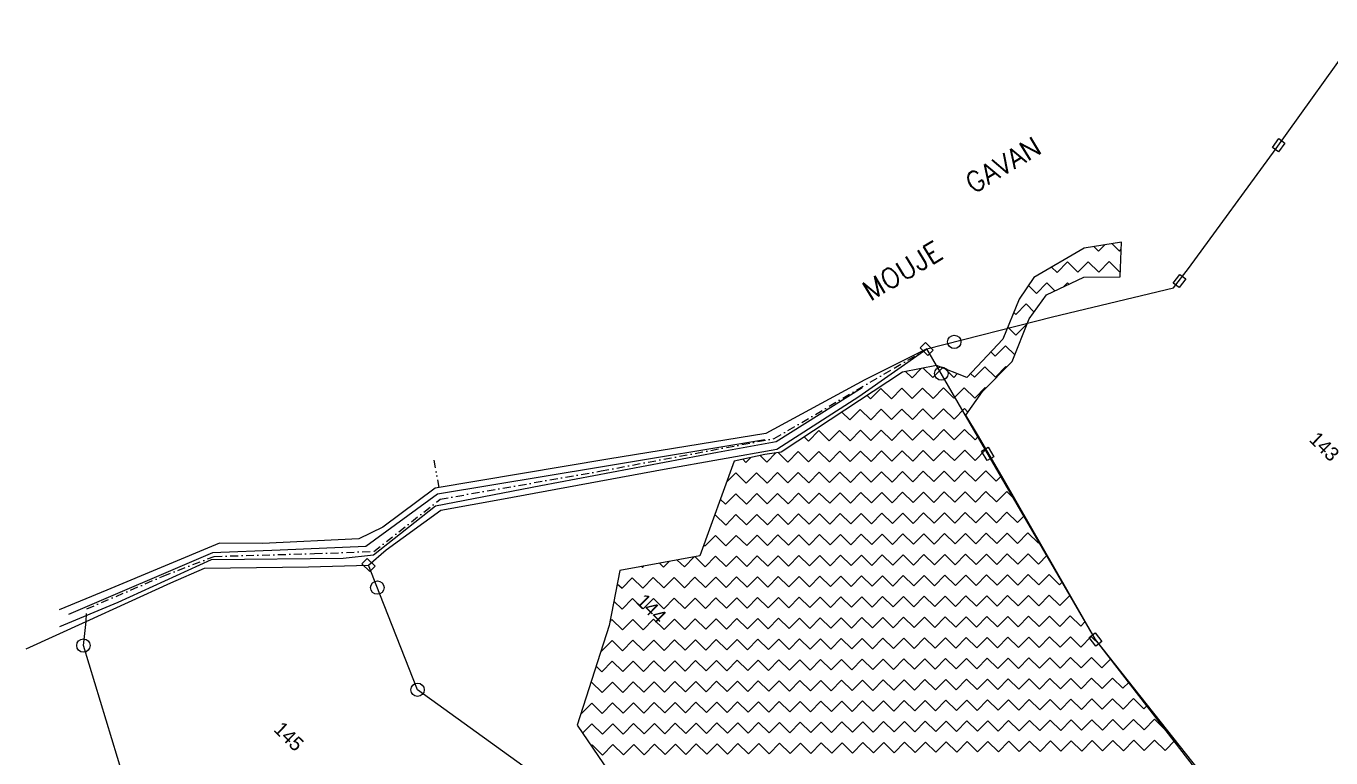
# Model space of a CAD drawing. Header units: metres. Extents: x 342804 to 346854, y 1762918 to 1765966.
# Drawn here: x 342844 to 343673, y 1765237 to 1765702 of the extents above; entities that cross this region are included whole.
import ezdxf

# ---------------------------------------------------------------- set-up
doc = ezdxf.new("R2010")
doc.units = ezdxf.units.M
doc.header["$MEASUREMENT"] = 0
doc.linetypes.add('DASHDOT', pattern=[1, 0.5, -0.25, 0, -0.25])
doc.linetypes.add('DIVIDE', pattern=[1.25, 0.5, -0.25, 0, -0.25, 0, -0.25])
for name, color, linetype in [('LINE_WATER', 4, 'Continuous'), ('POLY_HATCH', 12, 'Continuous'), ('POLY_PARCEL', 6, 'Continuous'), ('POLY_WATER', 4, 'Continuous'), ('TEXT_MAPOUT', 7, 'Continuous'), ('TEXT_PARCEL', 7, 'Continuous'), ('V_BOUND_LINE', 7, 'Continuous'), ('V_BOUND_STREAM_LINE', 7, 'DASHDOT'), ('V_DIVIDE_LINE', 7, 'DIVIDE')]:
    doc.layers.add(name, color=color, linetype=linetype)
doc.styles.get("Standard").update_dxf_attribs({"font": 'simplex.shx'})
doc.styles.add('TEXT_MAP', font='')
doc.styles.get('TEXT_MAP').set_extended_font_data('Kruti Dev 050')

msp = doc.modelspace()

# ---------------------------------------------------------------- linework, layer by layer
for points in [[(343643.51, 1765627.46), (343639.44, 1765621.83), (343635.55, 1765624.65), (343639.62, 1765630.27)], [(343580.5, 1765541.08), (343576.25, 1765535.58), (343572.45, 1765538.52), (343576.7, 1765544.02)], [(343415.27, 1765500.75), (343420.22, 1765495.88), (343416.85, 1765492.46), (343411.9, 1765497.33)], [(343455.08, 1765434.14), (343458.59, 1765428.15), (343454.44, 1765425.72), (343450.93, 1765431.72)], [(343060.84, 1765363.44), (343065.79, 1765358.57), (343062.42, 1765355.14), (343057.47, 1765360.01)], [(343522.96, 1765316.19), (343527.27, 1765310.75), (343523.5, 1765307.77), (343519.19, 1765313.21)]]:
    msp.add_lwpolyline(points, close=True)
for centre in [(343433.56, 1765501.09), (343425.33, 1765480.97), (343067.26, 1765344.97), (342880.62, 1765308.18), (343092.77, 1765280.04)]:
    msp.add_circle(centre, 4.25)
at = {"layer": 'LINE_WATER'}
for p, q in [((343320.48, 1765437.9), (343375, 1765472.04)), ((343313.24, 1765438.88), (343208.93, 1765421.41)), ((343171.11, 1765409.92), (343283.3, 1765431.1)), ((343283.3, 1765431.1), (343320.48, 1765437.9)), ((343208.93, 1765421.41), (343105.48, 1765404.37)), ((343104.21, 1765396.98), (343171.11, 1765409.92)), ((343105.48, 1765404.37), (343059.86, 1765371.03)), ((343064.91, 1765365.9), (343104.21, 1765396.98)), ((342962.6, 1765367.06), (342871.11, 1765327.86)), ((343005.49, 1765368.73), (342962.6, 1765367.06)), ((343059.86, 1765371.03), (343005.49, 1765368.73)), ((343045.49, 1765363.68), (343064.91, 1765365.9)), ((342902.76, 1765335.79), (342961.99, 1765362.75)), ((342961.99, 1765362.75), (343045.49, 1765363.68)), ((342865.59, 1765320.26), (342902.76, 1765335.79))]:
    msp.add_line(p, q, dxfattribs=at)
at = {"layer": 'POLY_HATCH'}
for p, q in [((343539.76, 1765564.57), (343516.09, 1765560.7)), ((343538.9, 1765542.44), (343539.76, 1765564.57)), ((343516.09, 1765560.7), (343484.12, 1765542.03)), ((343484.12, 1765542.03), (343474.76, 1765528.26)), ((343492.12, 1765531.02), (343515.73, 1765542.26)), ((343515.73, 1765542.26), (343538.9, 1765542.44)), ((343481.19, 1765515.66), (343492.12, 1765531.02)), ((343474.76, 1765528.26), (343464.45, 1765502.89)), ((343470.37, 1765488.72), (343481.19, 1765515.66)), ((343464.45, 1765502.89), (343441.49, 1765478.49)), ((343451.57, 1765469.61), (343470.37, 1765488.72)), ((343400.74, 1765481.93), (343354.74, 1765451.65)), ((343422.27, 1765486.13), (343400.74, 1765481.93)), ((343441.49, 1765478.49), (343422.27, 1765486.13)), ((343440.94, 1765454.64), (343451.57, 1765469.61)), ((343354.74, 1765451.65), (343323.63, 1765431.01)), ((343448.84, 1765441.31), (343440.94, 1765454.64)), ((343464.7, 1765414.23), (343448.84, 1765441.31)), ((343323.63, 1765431.01), (343313.21, 1765429.57)), ((343293.75, 1765425.34), (343271.96, 1765365.09)), ((343313.21, 1765429.57), (343293.75, 1765425.34)), ((343523.23, 1765311.98), (343464.7, 1765414.23)), ((343271.96, 1765365.09), (343221.21, 1765355.94)), ((343221.21, 1765355.94), (343214.51, 1765320.84)), ((343214.51, 1765320.84), (343194.04, 1765257.58)), ((343600.74, 1765214.13), (343523.23, 1765311.98)), ((343194.04, 1765257.58), (343245.54, 1765182.6))]:
    msp.add_line(p, q, dxfattribs=at)
at = {"layer": 'POLY_HATCH', "linetype": 'Continuous'}
for p, q in [((343533.55, 1765563.56), (343538.37, 1765558.81)), ((343522.11, 1765561.69), (343525.14, 1765558.7)), ((343525.14, 1765558.7), (343529.23, 1765562.85)), ((343538.37, 1765558.81), (343539.59, 1765560.04)), ((343495.38, 1765548.61), (343498.79, 1765545.25)), ((343498.79, 1765545.25), (343505.35, 1765551.92)), ((343505.35, 1765551.92), (343512.02, 1765545.36)), ((343512.02, 1765545.36), (343518.58, 1765552.03)), ((343518.58, 1765552.03), (343525.25, 1765545.47)), ((343525.25, 1765545.47), (343531.81, 1765552.14)), ((343531.81, 1765552.14), (343538.48, 1765545.58)), ((343485.67, 1765531.91), (343492.23, 1765538.58)), ((343492.23, 1765538.58), (343497.37, 1765533.52)), ((343503.03, 1765536.22), (343505.46, 1765538.69)), ((343505.46, 1765538.69), (343506.36, 1765537.81)), ((343538.48, 1765545.58), (343539.05, 1765546.15)), ((343480.62, 1765536.88), (343485.67, 1765531.91)), ((343472.55, 1765518.57), (343479.11, 1765525.24)), ((343479.11, 1765525.24), (343484.34, 1765520.09)), ((343471.32, 1765519.79), (343472.55, 1765518.57)), ((343467.5, 1765510.41), (343472.66, 1765505.34)), ((343472.66, 1765505.34), (343479.22, 1765512.01)), ((343479.22, 1765512.01), (343479.58, 1765511.66)), ((343459.54, 1765492.01), (343466.1, 1765498.68)), ((343466.1, 1765498.68), (343472.03, 1765492.84)), ((343456.77, 1765494.73), (343459.54, 1765492.01)), ((343402.69, 1765482.31), (343406.72, 1765478.34)), ((343406.72, 1765478.34), (343412.52, 1765484.23)), ((343413.82, 1765484.48), (343419.95, 1765478.45)), ((343419.95, 1765478.45), (343426.04, 1765484.63)), ((343427.67, 1765483.98), (343433.19, 1765478.56)), ((343433.19, 1765478.56), (343435.47, 1765480.88)), ((343443.94, 1765481.1), (343446.42, 1765478.67)), ((343446.42, 1765478.67), (343452.98, 1765485.34)), ((343452.98, 1765485.34), (343459.65, 1765478.78)), ((343459.65, 1765478.78), (343466.21, 1765485.45)), ((343466.21, 1765485.45), (343466.69, 1765484.97)), ((343433.29, 1765465.33), (343439.85, 1765472)), ((343439.85, 1765472), (343446.52, 1765465.44)), ((343446.52, 1765465.44), (343453.08, 1765472.11)), ((343453.08, 1765472.11), (343453.57, 1765471.63)), ((343378.16, 1765467.07), (343380.37, 1765464.89)), ((343380.37, 1765464.89), (343386.93, 1765471.56)), ((343386.93, 1765471.56), (343393.6, 1765465)), ((343393.6, 1765465), (343400.16, 1765471.67)), ((343400.16, 1765471.67), (343406.83, 1765465.11)), ((343406.83, 1765465.11), (343413.39, 1765471.78)), ((343413.39, 1765471.78), (343420.06, 1765465.22)), ((343420.06, 1765465.22), (343426.62, 1765471.89)), ((343426.62, 1765471.89), (343433.29, 1765465.33)), ((343362.18, 1765456.55), (343367.25, 1765451.56)), ((343367.25, 1765451.56), (343373.81, 1765458.23)), ((343373.81, 1765458.23), (343380.48, 1765451.66)), ((343380.48, 1765451.66), (343387.04, 1765458.33)), ((343387.04, 1765458.33), (343393.71, 1765451.77)), ((343393.71, 1765451.77), (343400.27, 1765458.44)), ((343400.27, 1765458.44), (343406.94, 1765451.88)), ((343406.94, 1765451.88), (343413.5, 1765458.55)), ((343413.5, 1765458.55), (343420.17, 1765451.99)), ((343420.17, 1765451.99), (343426.73, 1765458.66)), ((343426.73, 1765458.66), (343433.4, 1765452.1)), ((343433.4, 1765452.1), (343439.96, 1765458.77)), ((343439.96, 1765458.77), (343442.26, 1765456.51)), ((343338.25, 1765440.71), (343340.9, 1765438.11)), ((343340.9, 1765438.11), (343347.46, 1765444.78)), ((343347.46, 1765444.78), (343354.13, 1765438.22)), ((343354.13, 1765438.22), (343360.69, 1765444.89)), ((343360.69, 1765444.89), (343367.36, 1765438.33)), ((343367.36, 1765438.33), (343373.92, 1765445)), ((343373.92, 1765445), (343380.59, 1765438.43)), ((343380.59, 1765438.43), (343387.15, 1765445.1)), ((343387.15, 1765445.1), (343393.82, 1765438.54)), ((343393.82, 1765438.54), (343400.38, 1765445.21)), ((343400.38, 1765445.21), (343407.05, 1765438.65)), ((343407.05, 1765438.65), (343413.61, 1765445.32)), ((343413.61, 1765445.32), (343420.28, 1765438.76)), ((343420.28, 1765438.76), (343426.84, 1765445.43)), ((343426.84, 1765445.43), (343433.51, 1765438.87)), ((343433.51, 1765438.87), (343440.07, 1765445.54)), ((343440.07, 1765445.54), (343446.74, 1765438.98)), ((343446.74, 1765438.98), (343448.91, 1765441.19)), ((343314.55, 1765424.66), (343320.35, 1765430.55)), ((343321.71, 1765430.74), (343327.78, 1765424.77)), ((343327.78, 1765424.77), (343334.34, 1765431.44)), ((343334.34, 1765431.44), (343341.01, 1765424.88)), ((343341.01, 1765424.88), (343347.57, 1765431.55)), ((343347.57, 1765431.55), (343354.24, 1765424.99)), ((343354.24, 1765424.99), (343360.8, 1765431.66)), ((343360.8, 1765431.66), (343367.47, 1765425.1)), ((343367.47, 1765425.1), (343374.03, 1765431.77)), ((343374.03, 1765431.77), (343380.7, 1765425.2)), ((343380.7, 1765425.2), (343387.26, 1765431.87)), ((343387.26, 1765431.87), (343393.93, 1765425.31)), ((343393.93, 1765425.31), (343400.49, 1765431.98)), ((343400.49, 1765431.98), (343407.16, 1765425.42)), ((343407.16, 1765425.42), (343413.72, 1765432.09)), ((343413.72, 1765432.09), (343420.39, 1765425.53)), ((343420.39, 1765425.53), (343426.95, 1765432.2)), ((343426.95, 1765432.2), (343433.62, 1765425.64)), ((343433.62, 1765425.64), (343440.18, 1765432.31)), ((343440.18, 1765432.31), (343446.85, 1765425.75)), ((343446.85, 1765425.75), (343453.41, 1765432.42)), ((343453.41, 1765432.42), (343454.92, 1765430.93)), ((343299.29, 1765426.55), (343301.32, 1765424.55)), ((343301.32, 1765424.55), (343304.36, 1765427.65)), ((343310.22, 1765428.92), (343314.55, 1765424.66)), ((343288.9, 1765411.92), (343294.76, 1765417.88)), ((343294.76, 1765417.88), (343301.43, 1765411.32)), ((343301.43, 1765411.32), (343307.99, 1765417.99)), ((343307.99, 1765417.99), (343314.66, 1765411.43)), ((343314.66, 1765411.43), (343321.22, 1765418.1)), ((343321.22, 1765418.1), (343327.89, 1765411.54)), ((343327.89, 1765411.54), (343334.45, 1765418.21)), ((343334.45, 1765418.21), (343341.12, 1765411.65)), ((343341.12, 1765411.65), (343347.68, 1765418.32)), ((343347.68, 1765418.32), (343354.35, 1765411.76)), ((343354.35, 1765411.76), (343360.91, 1765418.43)), ((343360.91, 1765418.43), (343367.58, 1765411.87)), ((343367.58, 1765411.87), (343374.14, 1765418.54)), ((343374.14, 1765418.54), (343380.81, 1765411.97)), ((343380.81, 1765411.97), (343387.37, 1765418.64)), ((343387.37, 1765418.64), (343394.04, 1765412.08)), ((343394.04, 1765412.08), (343400.6, 1765418.75)), ((343400.6, 1765418.75), (343407.27, 1765412.19)), ((343407.27, 1765412.19), (343413.83, 1765418.86)), ((343413.83, 1765418.86), (343420.5, 1765412.3)), ((343420.5, 1765412.3), (343427.06, 1765418.97)), ((343427.06, 1765418.97), (343433.73, 1765412.41)), ((343433.73, 1765412.41), (343440.29, 1765419.08)), ((343440.29, 1765419.08), (343446.96, 1765412.52)), ((343446.96, 1765412.52), (343453.52, 1765419.19)), ((343453.52, 1765419.19), (343460.19, 1765412.63)), ((343460.19, 1765412.63), (343463.61, 1765416.1)), ((343420.61, 1765399.07), (343427.17, 1765405.74)), ((343427.17, 1765405.74), (343433.84, 1765399.18)), ((343433.84, 1765399.18), (343440.4, 1765405.85)), ((343440.4, 1765405.85), (343447.07, 1765399.29)), ((343447.07, 1765399.29), (343453.63, 1765405.96)), ((343453.63, 1765405.96), (343460.3, 1765399.4)), ((343460.3, 1765399.4), (343466.86, 1765406.06)), ((343466.86, 1765406.06), (343472.62, 1765400.4)), ((343285.02, 1765401.21), (343288.31, 1765397.98)), ((343288.31, 1765397.98), (343294.87, 1765404.65)), ((343294.87, 1765404.65), (343301.54, 1765398.09)), ((343301.54, 1765398.09), (343308.1, 1765404.76)), ((343308.1, 1765404.76), (343314.77, 1765398.2)), ((343314.77, 1765398.2), (343321.33, 1765404.87)), ((343321.33, 1765404.87), (343328, 1765398.31)), ((343328, 1765398.31), (343334.56, 1765404.98)), ((343334.56, 1765404.98), (343341.23, 1765398.42)), ((343341.23, 1765398.42), (343347.79, 1765405.09)), ((343347.79, 1765405.09), (343354.46, 1765398.53)), ((343354.46, 1765398.53), (343361.02, 1765405.2)), ((343361.02, 1765405.2), (343367.69, 1765398.64)), ((343367.69, 1765398.64), (343374.25, 1765405.31)), ((343374.25, 1765405.31), (343380.92, 1765398.74)), ((343380.92, 1765398.74), (343387.48, 1765405.41)), ((343387.48, 1765405.41), (343394.15, 1765398.85)), ((343394.15, 1765398.85), (343400.71, 1765405.52)), ((343400.71, 1765405.52), (343407.38, 1765398.96)), ((343407.38, 1765398.96), (343413.94, 1765405.63)), ((343413.94, 1765405.63), (343420.61, 1765399.07)), ((343281.27, 1765390.83), (343281.74, 1765391.32)), ((343281.74, 1765391.32), (343288.41, 1765384.75)), ((343288.41, 1765384.75), (343294.97, 1765391.42)), ((343294.97, 1765391.42), (343301.64, 1765384.86)), ((343301.64, 1765384.86), (343308.2, 1765391.53)), ((343308.2, 1765391.53), (343314.87, 1765384.97)), ((343314.87, 1765384.97), (343321.43, 1765391.64)), ((343321.43, 1765391.64), (343328.1, 1765385.08)), ((343328.1, 1765385.08), (343334.66, 1765391.75)), ((343334.66, 1765391.75), (343341.33, 1765385.19)), ((343341.33, 1765385.19), (343347.9, 1765391.86)), ((343347.9, 1765391.86), (343354.56, 1765385.3)), ((343354.56, 1765385.3), (343361.13, 1765391.97)), ((343361.13, 1765391.97), (343367.79, 1765385.41)), ((343367.79, 1765385.41), (343374.36, 1765392.08)), ((343374.36, 1765392.08), (343381.02, 1765385.51)), ((343381.02, 1765385.51), (343387.59, 1765392.18)), ((343387.59, 1765392.18), (343394.25, 1765385.62)), ((343394.25, 1765385.62), (343400.82, 1765392.29)), ((343400.82, 1765392.29), (343407.48, 1765385.73)), ((343407.48, 1765385.73), (343414.05, 1765392.4)), ((343414.05, 1765392.4), (343420.71, 1765385.84)), ((343420.71, 1765385.84), (343427.28, 1765392.51)), ((343427.28, 1765392.51), (343433.94, 1765385.95)), ((343433.94, 1765385.95), (343440.51, 1765392.62)), ((343440.51, 1765392.62), (343447.17, 1765386.06)), ((343447.17, 1765386.06), (343453.74, 1765392.73)), ((343453.74, 1765392.73), (343460.4, 1765386.17)), ((343460.4, 1765386.17), (343466.97, 1765392.83)), ((343466.97, 1765392.83), (343473.63, 1765386.27)), ((343473.63, 1765386.27), (343478.1, 1765390.82)), ((343275.29, 1765371.42), (343281.85, 1765378.09)), ((343281.85, 1765378.09), (343288.52, 1765371.52)), ((343288.52, 1765371.52), (343295.08, 1765378.19)), ((343295.08, 1765378.19), (343301.75, 1765371.63)), ((343301.75, 1765371.63), (343308.31, 1765378.3)), ((343308.31, 1765378.3), (343314.98, 1765371.74)), ((343314.98, 1765371.74), (343321.54, 1765378.41)), ((343321.54, 1765378.41), (343328.21, 1765371.85)), ((343328.21, 1765371.85), (343334.77, 1765378.52)), ((343334.77, 1765378.52), (343341.44, 1765371.96)), ((343341.44, 1765371.96), (343348, 1765378.63)), ((343348, 1765378.63), (343354.67, 1765372.07)), ((343354.67, 1765372.07), (343361.23, 1765378.74)), ((343361.23, 1765378.74), (343367.9, 1765372.18)), ((343367.9, 1765372.18), (343374.46, 1765378.84)), ((343374.46, 1765378.84), (343381.13, 1765372.28)), ((343381.13, 1765372.28), (343387.69, 1765378.95)), ((343387.69, 1765378.95), (343394.36, 1765372.39)), ((343394.36, 1765372.39), (343400.92, 1765379.06)), ((343400.92, 1765379.06), (343407.59, 1765372.5)), ((343407.59, 1765372.5), (343414.15, 1765379.17)), ((343414.15, 1765379.17), (343420.82, 1765372.61)), ((343420.82, 1765372.61), (343427.38, 1765379.28)), ((343427.38, 1765379.28), (343434.05, 1765372.72)), ((343434.05, 1765372.72), (343440.61, 1765379.39)), ((343440.61, 1765379.39), (343447.28, 1765372.83)), ((343447.28, 1765372.83), (343453.84, 1765379.5)), ((343453.84, 1765379.5), (343460.51, 1765372.94)), ((343460.51, 1765372.94), (343467.07, 1765379.6)), ((343467.07, 1765379.6), (343473.74, 1765373.04)), ((343473.74, 1765373.04), (343480.3, 1765379.71)), ((343480.3, 1765379.71), (343486.97, 1765373.15)), ((343486.97, 1765373.15), (343487.76, 1765373.95)), ((343262.17, 1765358.08), (343268.45, 1765364.46)), ((343268.94, 1765364.54), (343275.4, 1765358.19)), ((343274.52, 1765372.18), (343275.29, 1765371.42)), ((343275.4, 1765358.19), (343281.96, 1765364.86)), ((343281.96, 1765364.86), (343288.63, 1765358.29)), ((343288.63, 1765358.29), (343295.19, 1765364.96)), ((343295.19, 1765364.96), (343301.86, 1765358.4)), ((343301.86, 1765358.4), (343308.42, 1765365.07)), ((343308.42, 1765365.07), (343315.09, 1765358.51)), ((343315.09, 1765358.51), (343321.65, 1765365.18)), ((343321.65, 1765365.18), (343328.32, 1765358.62)), ((343328.32, 1765358.62), (343334.88, 1765365.29)), ((343334.88, 1765365.29), (343341.55, 1765358.73)), ((343341.55, 1765358.73), (343348.11, 1765365.4)), ((343348.11, 1765365.4), (343354.78, 1765358.84)), ((343354.78, 1765358.84), (343361.34, 1765365.51)), ((343361.34, 1765365.51), (343368.01, 1765358.95)), ((343368.01, 1765358.95), (343374.57, 1765365.61)), ((343374.57, 1765365.61), (343381.24, 1765359.05)), ((343381.24, 1765359.05), (343387.8, 1765365.72)), ((343387.8, 1765365.72), (343394.47, 1765359.16)), ((343394.47, 1765359.16), (343401.03, 1765365.83)), ((343401.03, 1765365.83), (343407.7, 1765359.27)), ((343407.7, 1765359.27), (343414.26, 1765365.94)), ((343414.26, 1765365.94), (343420.93, 1765359.38)), ((343420.93, 1765359.38), (343427.49, 1765366.05)), ((343427.49, 1765366.05), (343434.16, 1765359.49)), ((343434.16, 1765359.49), (343440.72, 1765366.16)), ((343440.72, 1765366.16), (343447.39, 1765359.6)), ((343447.39, 1765359.6), (343453.95, 1765366.27)), ((343453.95, 1765366.27), (343460.62, 1765359.71)), ((343460.62, 1765359.71), (343467.18, 1765366.37)), ((343467.18, 1765366.37), (343473.85, 1765359.81)), ((343473.85, 1765359.81), (343480.41, 1765366.48)), ((343480.41, 1765366.48), (343487.08, 1765359.92)), ((343487.08, 1765359.92), (343492.59, 1765365.52)), ((343235.11, 1765358.45), (343235.71, 1765357.86)), ((343235.71, 1765357.86), (343236.54, 1765358.71)), ((343246.39, 1765360.48), (343248.94, 1765357.97)), ((343248.94, 1765357.97), (343252.5, 1765361.58)), ((343257.66, 1765362.51), (343262.17, 1765358.08)), ((343222.59, 1765344.52), (343229.15, 1765351.19)), ((343229.15, 1765351.19), (343235.82, 1765344.63)), ((343235.82, 1765344.63), (343242.38, 1765351.3)), ((343242.38, 1765351.3), (343249.05, 1765344.74)), ((343249.05, 1765344.74), (343255.61, 1765351.41)), ((343255.61, 1765351.41), (343262.28, 1765344.85)), ((343262.28, 1765344.85), (343268.84, 1765351.52)), ((343268.84, 1765351.52), (343275.51, 1765344.96)), ((343275.51, 1765344.96), (343282.07, 1765351.63)), ((343282.07, 1765351.63), (343288.74, 1765345.06)), ((343288.74, 1765345.06), (343295.3, 1765351.73)), ((343295.3, 1765351.73), (343301.97, 1765345.17)), ((343301.97, 1765345.17), (343308.53, 1765351.84)), ((343308.53, 1765351.84), (343315.2, 1765345.28)), ((343315.2, 1765345.28), (343321.76, 1765351.95)), ((343321.76, 1765351.95), (343328.43, 1765345.39)), ((343328.43, 1765345.39), (343334.99, 1765352.06)), ((343334.99, 1765352.06), (343341.66, 1765345.5)), ((343341.66, 1765345.5), (343348.22, 1765352.17)), ((343348.22, 1765352.17), (343354.89, 1765345.61)), ((343354.89, 1765345.61), (343361.45, 1765352.28)), ((343361.45, 1765352.28), (343368.12, 1765345.72)), ((343368.12, 1765345.72), (343374.68, 1765352.38)), ((343374.68, 1765352.38), (343381.35, 1765345.82)), ((343381.35, 1765345.82), (343387.91, 1765352.49)), ((343387.91, 1765352.49), (343394.58, 1765345.93)), ((343394.58, 1765345.93), (343401.14, 1765352.6)), ((343401.14, 1765352.6), (343407.81, 1765346.04)), ((343407.81, 1765346.04), (343414.37, 1765352.71)), ((343414.37, 1765352.71), (343421.04, 1765346.15)), ((343421.04, 1765346.15), (343427.6, 1765352.82)), ((343427.6, 1765352.82), (343434.27, 1765346.26)), ((343434.27, 1765346.26), (343440.83, 1765352.93)), ((343440.83, 1765352.93), (343447.5, 1765346.37)), ((343447.5, 1765346.37), (343454.06, 1765353.04)), ((343454.06, 1765353.04), (343460.73, 1765346.48)), ((343460.73, 1765346.48), (343467.29, 1765353.14)), ((343467.29, 1765353.14), (343473.96, 1765346.58)), ((343473.96, 1765346.58), (343480.52, 1765353.25)), ((343480.52, 1765353.25), (343487.19, 1765346.69)), ((343487.19, 1765346.69), (343493.75, 1765353.36)), ((343493.75, 1765353.36), (343500.42, 1765346.8)), ((343500.42, 1765346.8), (343502.24, 1765348.65)), ((343219.59, 1765347.47), (343222.59, 1765344.52)), ((343407.92, 1765332.81), (343414.48, 1765339.48)), ((343414.48, 1765339.48), (343421.15, 1765332.92)), ((343421.15, 1765332.92), (343427.71, 1765339.59)), ((343427.71, 1765339.59), (343434.38, 1765333.03)), ((343434.38, 1765333.03), (343440.94, 1765339.7)), ((343440.94, 1765339.7), (343447.61, 1765333.14)), ((343447.61, 1765333.14), (343454.17, 1765339.81)), ((343454.17, 1765339.81), (343460.84, 1765333.25)), ((343460.84, 1765333.25), (343467.4, 1765339.91)), ((343467.4, 1765339.91), (343474.07, 1765333.35)), ((343474.07, 1765333.35), (343480.63, 1765340.02)), ((343480.63, 1765340.02), (343487.3, 1765333.46)), ((343487.3, 1765333.46), (343493.86, 1765340.13)), ((343493.86, 1765340.13), (343500.53, 1765333.57)), ((343500.53, 1765333.57), (343507.07, 1765340.22)), ((343217.48, 1765336.42), (343222.7, 1765331.29)), ((343222.7, 1765331.29), (343229.26, 1765337.96)), ((343229.26, 1765337.96), (343235.93, 1765331.4)), ((343235.93, 1765331.4), (343242.49, 1765338.07)), ((343242.49, 1765338.07), (343249.16, 1765331.51)), ((343249.16, 1765331.51), (343255.72, 1765338.18)), ((343255.72, 1765338.18), (343262.39, 1765331.62)), ((343262.39, 1765331.62), (343268.95, 1765338.29)), ((343268.95, 1765338.29), (343275.62, 1765331.73)), ((343275.62, 1765331.73), (343282.18, 1765338.39)), ((343282.18, 1765338.39), (343288.85, 1765331.83)), ((343288.85, 1765331.83), (343295.41, 1765338.5)), ((343295.41, 1765338.5), (343302.08, 1765331.94)), ((343302.08, 1765331.94), (343308.64, 1765338.61)), ((343308.64, 1765338.61), (343315.31, 1765332.05)), ((343315.31, 1765332.05), (343321.87, 1765338.72)), ((343321.87, 1765338.72), (343328.54, 1765332.16)), ((343328.54, 1765332.16), (343335.1, 1765338.83)), ((343335.1, 1765338.83), (343341.77, 1765332.27)), ((343341.77, 1765332.27), (343348.33, 1765338.94)), ((343348.33, 1765338.94), (343355, 1765332.38)), ((343355, 1765332.38), (343361.56, 1765339.05)), ((343361.56, 1765339.05), (343368.23, 1765332.49)), ((343368.23, 1765332.49), (343374.79, 1765339.15)), ((343374.79, 1765339.15), (343381.46, 1765332.59)), ((343381.46, 1765332.59), (343388.02, 1765339.26)), ((343388.02, 1765339.26), (343394.69, 1765332.7)), ((343394.69, 1765332.7), (343401.25, 1765339.37)), ((343401.25, 1765339.37), (343407.92, 1765332.81)), ((343215.01, 1765323.48), (343216.14, 1765324.62)), ((343216.14, 1765324.62), (343222.81, 1765318.06)), ((343222.81, 1765318.06), (343229.37, 1765324.73)), ((343229.37, 1765324.73), (343236.04, 1765318.17)), ((343236.04, 1765318.17), (343242.6, 1765324.84)), ((343242.6, 1765324.84), (343249.27, 1765318.28)), ((343249.27, 1765318.28), (343255.83, 1765324.95)), ((343255.83, 1765324.95), (343262.5, 1765318.39)), ((343262.5, 1765318.39), (343269.06, 1765325.06)), ((343269.06, 1765325.06), (343275.73, 1765318.5)), ((343275.73, 1765318.5), (343282.29, 1765325.16)), ((343282.29, 1765325.16), (343288.96, 1765318.6)), ((343288.96, 1765318.6), (343295.52, 1765325.27)), ((343295.52, 1765325.27), (343302.19, 1765318.71)), ((343302.19, 1765318.71), (343308.75, 1765325.38)), ((343308.75, 1765325.38), (343315.42, 1765318.82)), ((343315.42, 1765318.82), (343321.98, 1765325.49)), ((343321.98, 1765325.49), (343328.65, 1765318.93)), ((343328.65, 1765318.93), (343335.21, 1765325.6)), ((343335.21, 1765325.6), (343341.88, 1765319.04)), ((343341.88, 1765319.04), (343348.44, 1765325.71)), ((343348.44, 1765325.71), (343355.11, 1765319.15)), ((343355.11, 1765319.15), (343361.67, 1765325.82)), ((343361.67, 1765325.82), (343368.34, 1765319.26)), ((343368.34, 1765319.26), (343374.9, 1765325.92)), ((343374.9, 1765325.92), (343381.57, 1765319.36)), ((343381.57, 1765319.36), (343388.13, 1765326.03)), ((343388.13, 1765326.03), (343394.8, 1765319.47)), ((343394.8, 1765319.47), (343401.36, 1765326.14)), ((343401.36, 1765326.14), (343408.03, 1765319.58)), ((343408.03, 1765319.58), (343414.59, 1765326.25)), ((343414.59, 1765326.25), (343421.26, 1765319.69)), ((343421.26, 1765319.69), (343427.82, 1765326.36)), ((343427.82, 1765326.36), (343434.49, 1765319.8)), ((343434.49, 1765319.8), (343441.05, 1765326.47)), ((343441.05, 1765326.47), (343447.72, 1765319.91)), ((343447.72, 1765319.91), (343454.28, 1765326.58)), ((343454.28, 1765326.58), (343460.95, 1765320.02)), ((343460.95, 1765320.02), (343467.51, 1765326.68)), ((343467.51, 1765326.68), (343474.18, 1765320.12)), ((343474.18, 1765320.12), (343480.74, 1765326.79)), ((343480.74, 1765326.79), (343487.41, 1765320.23)), ((343487.41, 1765320.23), (343493.97, 1765326.9)), ((343493.97, 1765326.9), (343500.64, 1765320.34)), ((343500.64, 1765320.34), (343507.2, 1765327.01)), ((343507.2, 1765327.01), (343513.87, 1765320.45)), ((343513.87, 1765320.45), (343516.72, 1765323.35)), ((343209.68, 1765304.72), (343216.25, 1765311.39)), ((343216.25, 1765311.39), (343222.91, 1765304.83)), ((343222.91, 1765304.83), (343229.48, 1765311.5)), ((343229.48, 1765311.5), (343236.14, 1765304.94)), ((343236.14, 1765304.94), (343242.71, 1765311.61)), ((343242.71, 1765311.61), (343249.38, 1765305.05)), ((343249.38, 1765305.05), (343255.94, 1765311.72)), ((343255.94, 1765311.72), (343262.61, 1765305.16)), ((343262.61, 1765305.16), (343269.17, 1765311.83)), ((343269.17, 1765311.83), (343275.84, 1765305.27)), ((343275.84, 1765305.27), (343282.4, 1765311.93)), ((343282.4, 1765311.93), (343289.07, 1765305.37)), ((343289.07, 1765305.37), (343295.63, 1765312.04)), ((343295.63, 1765312.04), (343302.3, 1765305.48)), ((343302.3, 1765305.48), (343308.86, 1765312.15)), ((343308.86, 1765312.15), (343315.53, 1765305.59)), ((343315.53, 1765305.59), (343322.09, 1765312.26)), ((343322.09, 1765312.26), (343328.76, 1765305.7)), ((343328.76, 1765305.7), (343335.32, 1765312.37)), ((343335.32, 1765312.37), (343341.99, 1765305.81)), ((343341.99, 1765305.81), (343348.55, 1765312.48)), ((343348.55, 1765312.48), (343355.22, 1765305.92)), ((343355.22, 1765305.92), (343361.78, 1765312.59)), ((343361.78, 1765312.59), (343368.45, 1765306.03)), ((343368.45, 1765306.03), (343375.01, 1765312.69)), ((343375.01, 1765312.69), (343381.68, 1765306.13)), ((343381.68, 1765306.13), (343388.24, 1765312.8)), ((343388.24, 1765312.8), (343394.91, 1765306.24)), ((343394.91, 1765306.24), (343401.47, 1765312.91)), ((343401.47, 1765312.91), (343408.14, 1765306.35)), ((343408.14, 1765306.35), (343414.7, 1765313.02)), ((343414.7, 1765313.02), (343421.37, 1765306.46)), ((343421.37, 1765306.46), (343427.93, 1765313.13)), ((343427.93, 1765313.13), (343434.6, 1765306.57)), ((343434.6, 1765306.57), (343441.16, 1765313.24)), ((343441.16, 1765313.24), (343447.83, 1765306.68)), ((343447.83, 1765306.68), (343454.39, 1765313.35)), ((343454.39, 1765313.35), (343461.06, 1765306.79)), ((343461.06, 1765306.79), (343467.62, 1765313.45)), ((343467.62, 1765313.45), (343474.29, 1765306.89)), ((343474.29, 1765306.89), (343480.85, 1765313.56)), ((343480.85, 1765313.56), (343487.52, 1765307)), ((343487.52, 1765307), (343494.08, 1765313.67)), ((343494.08, 1765313.67), (343500.75, 1765307.11)), ((343500.75, 1765307.11), (343507.31, 1765313.78)), ((343507.31, 1765313.78), (343513.98, 1765307.22)), ((343513.98, 1765307.22), (343520.54, 1765313.89)), ((343520.54, 1765313.89), (343525.9, 1765308.62)), ((343209.39, 1765305.02), (343209.68, 1765304.72)), ((343209.79, 1765291.49), (343216.35, 1765298.16)), ((343216.35, 1765298.16), (343223.02, 1765291.6)), ((343223.02, 1765291.6), (343229.58, 1765298.27)), ((343229.58, 1765298.27), (343236.25, 1765291.71)), ((343236.25, 1765291.71), (343242.81, 1765298.38)), ((343242.81, 1765298.38), (343249.48, 1765291.82)), ((343249.48, 1765291.82), (343256.04, 1765298.49)), ((343256.04, 1765298.49), (343262.71, 1765291.93)), ((343262.71, 1765291.93), (343269.27, 1765298.6)), ((343269.27, 1765298.6), (343275.94, 1765292.04)), ((343275.94, 1765292.04), (343282.5, 1765298.7)), ((343282.5, 1765298.7), (343289.17, 1765292.14)), ((343289.17, 1765292.14), (343295.73, 1765298.81)), ((343295.73, 1765298.81), (343302.4, 1765292.25)), ((343302.4, 1765292.25), (343308.96, 1765298.92)), ((343308.96, 1765298.92), (343315.63, 1765292.36)), ((343315.63, 1765292.36), (343322.19, 1765299.03)), ((343322.19, 1765299.03), (343328.86, 1765292.47)), ((343328.86, 1765292.47), (343335.42, 1765299.14)), ((343335.42, 1765299.14), (343342.09, 1765292.58)), ((343342.09, 1765292.58), (343348.65, 1765299.25)), ((343348.65, 1765299.25), (343355.32, 1765292.69)), ((343355.32, 1765292.69), (343361.88, 1765299.36)), ((343361.88, 1765299.36), (343368.55, 1765292.8)), ((343368.55, 1765292.8), (343375.11, 1765299.46)), ((343375.11, 1765299.46), (343381.78, 1765292.9)), ((343381.78, 1765292.9), (343388.35, 1765299.57)), ((343388.35, 1765299.57), (343395.01, 1765293.01)), ((343395.01, 1765293.01), (343401.58, 1765299.68)), ((343401.58, 1765299.68), (343408.24, 1765293.12)), ((343408.24, 1765293.12), (343414.81, 1765299.79)), ((343414.81, 1765299.79), (343421.47, 1765293.23)), ((343421.47, 1765293.23), (343428.04, 1765299.9)), ((343428.04, 1765299.9), (343434.7, 1765293.34)), ((343434.7, 1765293.34), (343441.27, 1765300.01)), ((343441.27, 1765300.01), (343447.93, 1765293.45)), ((343447.93, 1765293.45), (343454.5, 1765300.12)), ((343454.5, 1765300.12), (343461.16, 1765293.55)), ((343461.16, 1765293.55), (343467.73, 1765300.22)), ((343467.73, 1765300.22), (343474.39, 1765293.66)), ((343474.39, 1765293.66), (343480.96, 1765300.33)), ((343480.96, 1765300.33), (343487.62, 1765293.77)), ((343487.62, 1765293.77), (343494.19, 1765300.44)), ((343494.19, 1765300.44), (343500.85, 1765293.88)), ((343500.85, 1765293.88), (343507.42, 1765300.55)), ((343507.42, 1765300.55), (343514.08, 1765293.99)), ((343514.08, 1765293.99), (343520.65, 1765300.66)), ((343520.65, 1765300.66), (343527.32, 1765294.1)), ((343527.32, 1765294.1), (343532.9, 1765299.77)), ((343206.17, 1765295.06), (343209.79, 1765291.49)), ((343202.67, 1765284.25), (343203.23, 1765284.82)), ((343203.23, 1765284.82), (343209.9, 1765278.26)), ((343209.9, 1765278.26), (343216.46, 1765284.93)), ((343216.46, 1765284.93), (343223.13, 1765278.37)), ((343223.13, 1765278.37), (343229.69, 1765285.04)), ((343229.69, 1765285.04), (343236.36, 1765278.48)), ((343236.36, 1765278.48), (343242.92, 1765285.15)), ((343242.92, 1765285.15), (343249.59, 1765278.59)), ((343249.59, 1765278.59), (343256.15, 1765285.26)), ((343256.15, 1765285.26), (343262.82, 1765278.7)), ((343262.82, 1765278.7), (343269.38, 1765285.37)), ((343269.38, 1765285.37), (343276.05, 1765278.81)), ((343276.05, 1765278.81), (343282.61, 1765285.47)), ((343282.61, 1765285.47), (343289.28, 1765278.91)), ((343289.28, 1765278.91), (343295.84, 1765285.58)), ((343295.84, 1765285.58), (343302.51, 1765279.02)), ((343302.51, 1765279.02), (343309.07, 1765285.69)), ((343309.07, 1765285.69), (343315.74, 1765279.13)), ((343315.74, 1765279.13), (343322.3, 1765285.8)), ((343322.3, 1765285.8), (343328.97, 1765279.24)), ((343328.97, 1765279.24), (343335.53, 1765285.91)), ((343335.53, 1765285.91), (343342.2, 1765279.35)), ((343342.2, 1765279.35), (343348.76, 1765286.02)), ((343348.76, 1765286.02), (343355.43, 1765279.46)), ((343355.43, 1765279.46), (343361.99, 1765286.13)), ((343361.99, 1765286.13), (343368.66, 1765279.57)), ((343368.66, 1765279.57), (343375.22, 1765286.23)), ((343375.22, 1765286.23), (343381.89, 1765279.67)), ((343381.89, 1765279.67), (343388.45, 1765286.34)), ((343388.45, 1765286.34), (343395.12, 1765279.78)), ((343395.12, 1765279.78), (343401.68, 1765286.45)), ((343401.68, 1765286.45), (343408.35, 1765279.89)), ((343408.35, 1765279.89), (343414.91, 1765286.56)), ((343414.91, 1765286.56), (343421.58, 1765280)), ((343421.58, 1765280), (343428.14, 1765286.67)), ((343428.14, 1765286.67), (343434.81, 1765280.11)), ((343434.81, 1765280.11), (343441.37, 1765286.78)), ((343441.37, 1765286.78), (343448.04, 1765280.22)), ((343448.04, 1765280.22), (343454.6, 1765286.89)), ((343454.6, 1765286.89), (343461.27, 1765280.32)), ((343461.27, 1765280.32), (343467.83, 1765286.99)), ((343467.83, 1765286.99), (343474.5, 1765280.43)), ((343474.5, 1765280.43), (343481.06, 1765287.1)), ((343481.06, 1765287.1), (343487.73, 1765280.54)), ((343487.73, 1765280.54), (343494.29, 1765287.21)), ((343494.29, 1765287.21), (343500.96, 1765280.65)), ((343500.96, 1765280.65), (343507.52, 1765287.32)), ((343507.52, 1765287.32), (343514.19, 1765280.76)), ((343514.19, 1765280.76), (343520.75, 1765287.43)), ((343520.75, 1765287.43), (343527.42, 1765280.87)), ((343527.42, 1765280.87), (343533.98, 1765287.54)), ((343533.98, 1765287.54), (343540.65, 1765280.98)), ((343540.65, 1765280.98), (343544.61, 1765284.99)), ((343395.23, 1765266.55), (343401.79, 1765273.22)), ((343401.79, 1765273.22), (343408.46, 1765266.66)), ((343408.46, 1765266.66), (343415.02, 1765273.33)), ((343415.02, 1765273.33), (343421.69, 1765266.77)), ((343421.69, 1765266.77), (343428.25, 1765273.44)), ((343428.25, 1765273.44), (343434.92, 1765266.88)), ((343434.92, 1765266.88), (343441.48, 1765273.55)), ((343441.48, 1765273.55), (343448.15, 1765266.99)), ((343448.15, 1765266.99), (343454.71, 1765273.66)), ((343454.71, 1765273.66), (343461.38, 1765267.09)), ((343461.38, 1765267.09), (343467.94, 1765273.76)), ((343467.94, 1765273.76), (343474.61, 1765267.2)), ((343474.61, 1765267.2), (343481.17, 1765273.87)), ((343481.17, 1765273.87), (343487.84, 1765267.31)), ((343487.84, 1765267.31), (343494.4, 1765273.98)), ((343494.4, 1765273.98), (343501.07, 1765267.42)), ((343501.07, 1765267.42), (343507.63, 1765274.09)), ((343507.63, 1765274.09), (343514.3, 1765267.53)), ((343514.3, 1765267.53), (343520.86, 1765274.2)), ((343520.86, 1765274.2), (343527.53, 1765267.64)), ((343527.53, 1765267.64), (343534.09, 1765274.31)), ((343534.09, 1765274.31), (343540.76, 1765267.75)), ((343540.76, 1765267.75), (343547.32, 1765274.42)), ((343547.32, 1765274.42), (343553.99, 1765267.85)), ((343196.5, 1765265.2), (343196.78, 1765264.92)), ((343196.78, 1765264.92), (343203.34, 1765271.59)), ((343203.34, 1765271.59), (343210.01, 1765265.03)), ((343210.01, 1765265.03), (343216.57, 1765271.7)), ((343216.57, 1765271.7), (343223.24, 1765265.14)), ((343223.24, 1765265.14), (343229.8, 1765271.81)), ((343229.8, 1765271.81), (343236.47, 1765265.25)), ((343236.47, 1765265.25), (343243.03, 1765271.92)), ((343243.03, 1765271.92), (343249.7, 1765265.36)), ((343249.7, 1765265.36), (343256.26, 1765272.03)), ((343256.26, 1765272.03), (343262.93, 1765265.47)), ((343262.93, 1765265.47), (343269.49, 1765272.14)), ((343269.49, 1765272.14), (343276.16, 1765265.58)), ((343276.16, 1765265.58), (343282.72, 1765272.24)), ((343282.72, 1765272.24), (343289.39, 1765265.68)), ((343289.39, 1765265.68), (343295.95, 1765272.35)), ((343295.95, 1765272.35), (343302.62, 1765265.79)), ((343302.62, 1765265.79), (343309.18, 1765272.46)), ((343309.18, 1765272.46), (343315.85, 1765265.9)), ((343315.85, 1765265.9), (343322.41, 1765272.57)), ((343322.41, 1765272.57), (343329.08, 1765266.01)), ((343329.08, 1765266.01), (343335.64, 1765272.68)), ((343335.64, 1765272.68), (343342.31, 1765266.12)), ((343342.31, 1765266.12), (343348.87, 1765272.79)), ((343348.87, 1765272.79), (343355.54, 1765266.23)), ((343355.54, 1765266.23), (343362.1, 1765272.9)), ((343362.1, 1765272.9), (343368.77, 1765266.34)), ((343368.77, 1765266.34), (343375.33, 1765273)), ((343375.33, 1765273), (343382, 1765266.44)), ((343382, 1765266.44), (343388.56, 1765273.11)), ((343388.56, 1765273.11), (343395.23, 1765266.55)), ((343553.99, 1765267.85), (343556.31, 1765270.21)), ((343197.59, 1765252.41), (343203.45, 1765258.36)), ((343203.45, 1765258.36), (343210.12, 1765251.8)), ((343210.12, 1765251.8), (343216.68, 1765258.47)), ((343216.68, 1765258.47), (343223.35, 1765251.91)), ((343223.35, 1765251.91), (343229.91, 1765258.58)), ((343229.91, 1765258.58), (343236.58, 1765252.02)), ((343236.58, 1765252.02), (343243.14, 1765258.69)), ((343243.14, 1765258.69), (343249.81, 1765252.13)), ((343249.81, 1765252.13), (343256.37, 1765258.8)), ((343256.37, 1765258.8), (343263.04, 1765252.24)), ((343263.04, 1765252.24), (343269.6, 1765258.91)), ((343269.6, 1765258.91), (343276.27, 1765252.35)), ((343276.27, 1765252.35), (343282.83, 1765259.01)), ((343282.83, 1765259.01), (343289.5, 1765252.45)), ((343289.5, 1765252.45), (343296.06, 1765259.12)), ((343296.06, 1765259.12), (343302.73, 1765252.56)), ((343302.73, 1765252.56), (343309.29, 1765259.23)), ((343309.29, 1765259.23), (343315.96, 1765252.67)), ((343315.96, 1765252.67), (343322.52, 1765259.34)), ((343322.52, 1765259.34), (343329.19, 1765252.78)), ((343329.19, 1765252.78), (343335.75, 1765259.45)), ((343335.75, 1765259.45), (343342.42, 1765252.89)), ((343342.42, 1765252.89), (343348.98, 1765259.56)), ((343348.98, 1765259.56), (343355.65, 1765253)), ((343355.65, 1765253), (343362.21, 1765259.67)), ((343362.21, 1765259.67), (343368.88, 1765253.1)), ((343368.88, 1765253.1), (343375.44, 1765259.77)), ((343375.44, 1765259.77), (343382.11, 1765253.21)), ((343382.11, 1765253.21), (343388.67, 1765259.88)), ((343388.67, 1765259.88), (343395.34, 1765253.32)), ((343395.34, 1765253.32), (343401.9, 1765259.99)), ((343401.9, 1765259.99), (343408.57, 1765253.43)), ((343408.57, 1765253.43), (343415.13, 1765260.1)), ((343415.13, 1765260.1), (343421.8, 1765253.54)), ((343421.8, 1765253.54), (343428.36, 1765260.21)), ((343428.36, 1765260.21), (343435.03, 1765253.65)), ((343435.03, 1765253.65), (343441.59, 1765260.32)), ((343441.59, 1765260.32), (343448.26, 1765253.76)), ((343448.26, 1765253.76), (343454.82, 1765260.43)), ((343454.82, 1765260.43), (343461.49, 1765253.86)), ((343461.49, 1765253.86), (343468.05, 1765260.53)), ((343468.05, 1765260.53), (343474.72, 1765253.97)), ((343474.72, 1765253.97), (343481.28, 1765260.64)), ((343481.28, 1765260.64), (343487.95, 1765254.08)), ((343487.95, 1765254.08), (343494.51, 1765260.75)), ((343494.51, 1765260.75), (343501.18, 1765254.19)), ((343501.18, 1765254.19), (343507.74, 1765260.86)), ((343507.74, 1765260.86), (343514.41, 1765254.3)), ((343514.41, 1765254.3), (343520.97, 1765260.97)), ((343520.97, 1765260.97), (343527.64, 1765254.41)), ((343527.64, 1765254.41), (343534.2, 1765261.08)), ((343534.2, 1765261.08), (343540.87, 1765254.52)), ((343540.87, 1765254.52), (343547.43, 1765261.19)), ((343547.43, 1765261.19), (343554.1, 1765254.62)), ((343554.1, 1765254.62), (343560.66, 1765261.29)), ((343560.66, 1765261.29), (343567.33, 1765254.73)), ((343567.33, 1765254.73), (343568.02, 1765255.44)), ((343202.99, 1765244.55), (343203.56, 1765245.13)), ((343203.56, 1765245.13), (343210.23, 1765238.57)), ((343210.23, 1765238.57), (343216.79, 1765245.24)), ((343216.79, 1765245.24), (343223.46, 1765238.68)), ((343223.46, 1765238.68), (343230.02, 1765245.35)), ((343230.02, 1765245.35), (343236.69, 1765238.79)), ((343236.69, 1765238.79), (343243.25, 1765245.46)), ((343243.25, 1765245.46), (343249.92, 1765238.9)), ((343249.92, 1765238.9), (343256.48, 1765245.57)), ((343256.48, 1765245.57), (343263.15, 1765239.01)), ((343263.15, 1765239.01), (343269.71, 1765245.68)), ((343269.71, 1765245.68), (343276.38, 1765239.12)), ((343276.38, 1765239.12), (343282.94, 1765245.78)), ((343282.94, 1765245.78), (343289.61, 1765239.22)), ((343289.61, 1765239.22), (343296.17, 1765245.89)), ((343296.17, 1765245.89), (343302.84, 1765239.33)), ((343302.84, 1765239.33), (343309.4, 1765246)), ((343309.4, 1765246), (343316.07, 1765239.44)), ((343316.07, 1765239.44), (343322.63, 1765246.11)), ((343322.63, 1765246.11), (343329.3, 1765239.55)), ((343329.3, 1765239.55), (343335.86, 1765246.22)), ((343335.86, 1765246.22), (343342.53, 1765239.66)), ((343342.53, 1765239.66), (343349.09, 1765246.33)), ((343349.09, 1765246.33), (343355.76, 1765239.77)), ((343355.76, 1765239.77), (343362.32, 1765246.44)), ((343362.32, 1765246.44), (343368.99, 1765239.87)), ((343368.99, 1765239.87), (343375.55, 1765246.54)), ((343375.55, 1765246.54), (343382.22, 1765239.98)), ((343382.22, 1765239.98), (343388.78, 1765246.65)), ((343388.78, 1765246.65), (343395.45, 1765240.09)), ((343395.45, 1765240.09), (343402.01, 1765246.76)), ((343402.01, 1765246.76), (343408.68, 1765240.2)), ((343408.68, 1765240.2), (343415.24, 1765246.87)), ((343415.24, 1765246.87), (343421.91, 1765240.31)), ((343421.91, 1765240.31), (343428.47, 1765246.98)), ((343428.47, 1765246.98), (343435.14, 1765240.42)), ((343435.14, 1765240.42), (343441.7, 1765247.09)), ((343441.7, 1765247.09), (343448.37, 1765240.53)), ((343448.37, 1765240.53), (343454.93, 1765247.2)), ((343454.93, 1765247.2), (343461.6, 1765240.63)), ((343461.6, 1765240.63), (343468.16, 1765247.3)), ((343468.16, 1765247.3), (343474.83, 1765240.74)), ((343474.83, 1765240.74), (343481.39, 1765247.41)), ((343481.39, 1765247.41), (343488.06, 1765240.85)), ((343488.06, 1765240.85), (343494.62, 1765247.52)), ((343494.62, 1765247.52), (343501.29, 1765240.96)), ((343501.29, 1765240.96), (343507.85, 1765247.63)), ((343507.85, 1765247.63), (343514.52, 1765241.07)), ((343514.52, 1765241.07), (343521.08, 1765247.74)), ((343521.08, 1765247.74), (343527.75, 1765241.18)), ((343527.75, 1765241.18), (343534.31, 1765247.85)), ((343534.31, 1765247.85), (343540.98, 1765241.29)), ((343540.98, 1765241.29), (343547.54, 1765247.96)), ((343547.54, 1765247.96), (343554.21, 1765241.39)), ((343554.21, 1765241.39), (343560.77, 1765248.06)), ((343560.77, 1765248.06), (343567.44, 1765241.5)), ((343567.44, 1765241.5), (343573.88, 1765248.05))]:
    msp.add_line(p, q, dxfattribs=at)
at = {"layer": 'POLY_PARCEL'}
for p, q in [((343523.23, 1765311.98), (343416.06, 1765496.61)), ((343416.06, 1765496.61), (343416.06, 1765496.61)), ((343416.06, 1765496.61), (343416.06, 1765496.61)), ((343068.92, 1765340.75), (343061.63, 1765359.29)), ((343092.77, 1765280.04), (343068.92, 1765340.75)), ((343642.12, 1765158.46), (343523.23, 1765311.98)), ((343159.72, 1765231.68), (343092.77, 1765280.04))]:
    msp.add_line(p, q, dxfattribs=at)
at = {"layer": 'POLY_WATER'}
for p, q in [((343372.92, 1765466.43), (343416.06, 1765496.61)), ((343416.06, 1765496.61), (343376.74, 1765477.1)), ((343376.74, 1765477.1), (343313.92, 1765442.94)), ((343320.99, 1765433.01), (343372.92, 1765466.43)), ((343313.92, 1765442.94), (343213.66, 1765426.57)), ((343249.4, 1765420.21), (343320.99, 1765433.01)), ((343213.66, 1765426.57), (343104.06, 1765408.15)), ((343147.36, 1765401.37), (343249.4, 1765420.21)), ((343104.06, 1765408.15), (343070.78, 1765383.47)), ((343107.62, 1765394.08), (343147.36, 1765401.37)), ((343072.84, 1765368.97), (343107.62, 1765394.08)), ((343070.78, 1765383.47), (343055.6, 1765376.02)), ((342966.96, 1765373.25), (342895.52, 1765343.36)), ((342994.36, 1765373.02), (342966.96, 1765373.25)), ((343055.6, 1765376.02), (342994.36, 1765373.02)), ((343061.63, 1765359.29), (343072.84, 1765368.97)), ((342936.13, 1765348.04), (342957.51, 1765357.24)), ((342957.51, 1765357.24), (343023.53, 1765358.16)), ((343023.53, 1765358.16), (343061.63, 1765359.29)), ((342882.4, 1765323.53), (342936.13, 1765348.04)), ((342895.52, 1765343.36), (342865.22, 1765330.83)), ((342844.24, 1765305.97), (342882.4, 1765323.53))]:
    msp.add_line(p, q, dxfattribs=at)
at = {"layer": 'V_BOUND_LINE'}
for p, q in [((343637.83, 1765623.92), (343693.61, 1765701.78)), ((343582.31, 1765547.7), (343637.83, 1765623.92)), ((343572.82, 1765535.42), (343582.31, 1765547.7)), ((343495.87, 1765517.04), (343572.82, 1765535.42)), ((343416.06, 1765496.61), (343495.87, 1765517.04)), ((342880.62, 1765308.18), (342882.4, 1765323.53)), ((342905.8, 1765225.19), (342880.62, 1765308.18))]:
    msp.add_line(p, q, dxfattribs=at)
at = {"layer": 'V_BOUND_STREAM_LINE', "ltscale": 10}
for p, q in [((343395.41, 1765484.47), (343416.06, 1765496.61)), ((343319.26, 1765439.7), (343395.41, 1765484.47)), ((343209.42, 1765419.11), (343319.26, 1765439.7)), ((343107.2, 1765401.21), (343209.42, 1765419.11)), ((343065.09, 1765367.99), (343107.2, 1765401.21)), ((342931.2, 1765352.29), (342963.73, 1765364.84)), ((342963.73, 1765364.84), (343027.41, 1765366.59)), ((343027.41, 1765366.59), (343065.09, 1765367.99)), ((342882.77, 1765331.43), (342931.2, 1765352.29)), ((342882.4, 1765323.53), (342882.77, 1765331.43))]:
    msp.add_line(p, q, dxfattribs=at)
at = {"layer": 'V_DIVIDE_LINE', "ltscale": 10}
msp.add_line((343106.45, 1765408.55), (343103.14, 1765427.04), dxfattribs=at)

# ---------------------------------------------------------------- texts
at = {"layer": 'TEXT_MAPOUT'}
for s, p in [('GAVAN', (343445.43, 1765595.06)), ('MOUJE', (343380.13, 1765526.8))]:
    msp.add_text(s, height=12.474, rotation=30.89767, dxfattribs=at).set_placement(p)
at = {"layer": 'TEXT_PARCEL', "style": 'TEXT_MAP'}
for s, p in [('143', (343658.26, 1765438.47)), ('144', (343230.94, 1765335.56)), ('145', (343000.81, 1765254.29))]:
    msp.add_text(s, height=8.981, rotation=315.47003, dxfattribs=at).set_placement(p)

doc.saveas('drawing.dxf')
